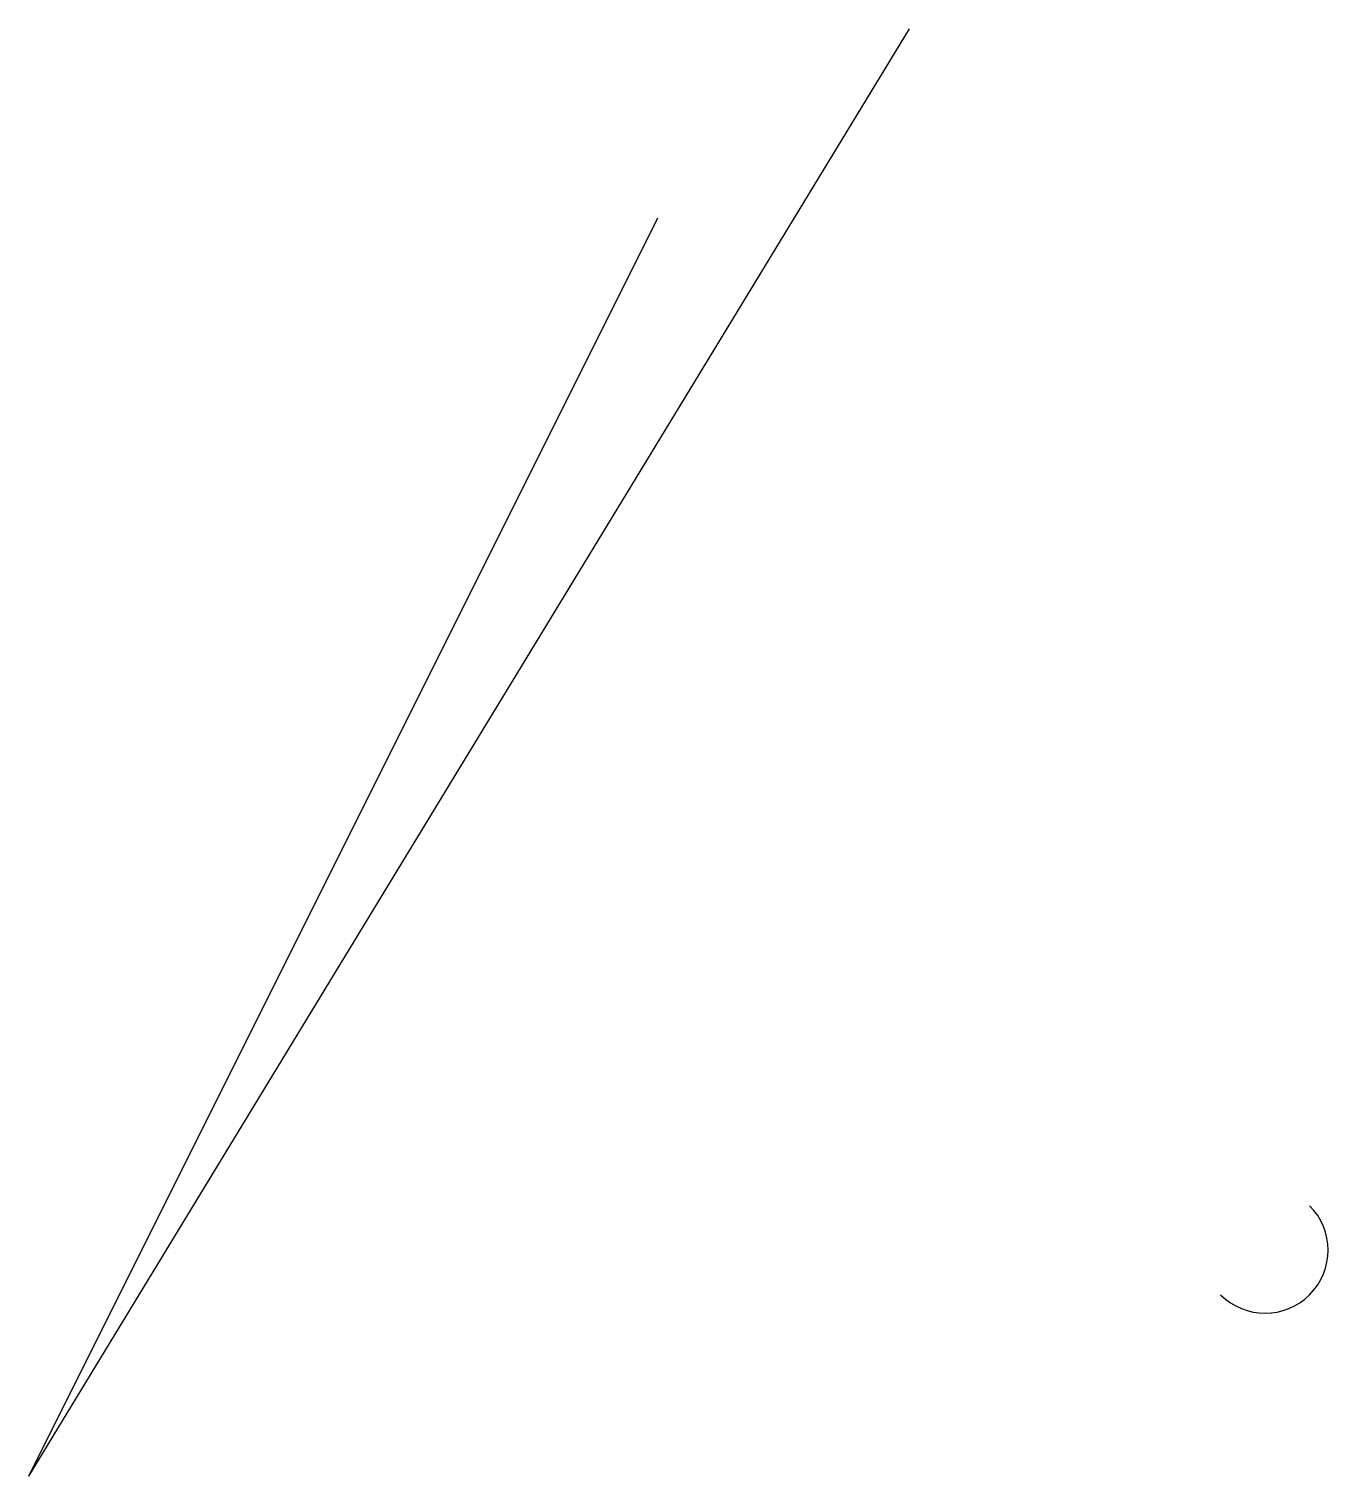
# Model space of a CAD drawing. Header units: metres. Extents: x 0 to 206, y 0 to 230.
import ezdxf

# ---------------------------------------------------------------- set-up
doc = ezdxf.new("R2010")
doc.units = ezdxf.units.M

msp = doc.modelspace()

# ---------------------------------------------------------------- linework, layer by layer
at = {"layer": '0_Toll_száma__1'}
msp.add_arc((196.5, 35.98), 10, 225, 45, dxfattribs=at)
at = {"layer": 'vonal'}
for q in [(140, 230), (100, 200)]:
    msp.add_line((0.1, 0.1), q, dxfattribs=at)

doc.saveas('drawing.dxf')
